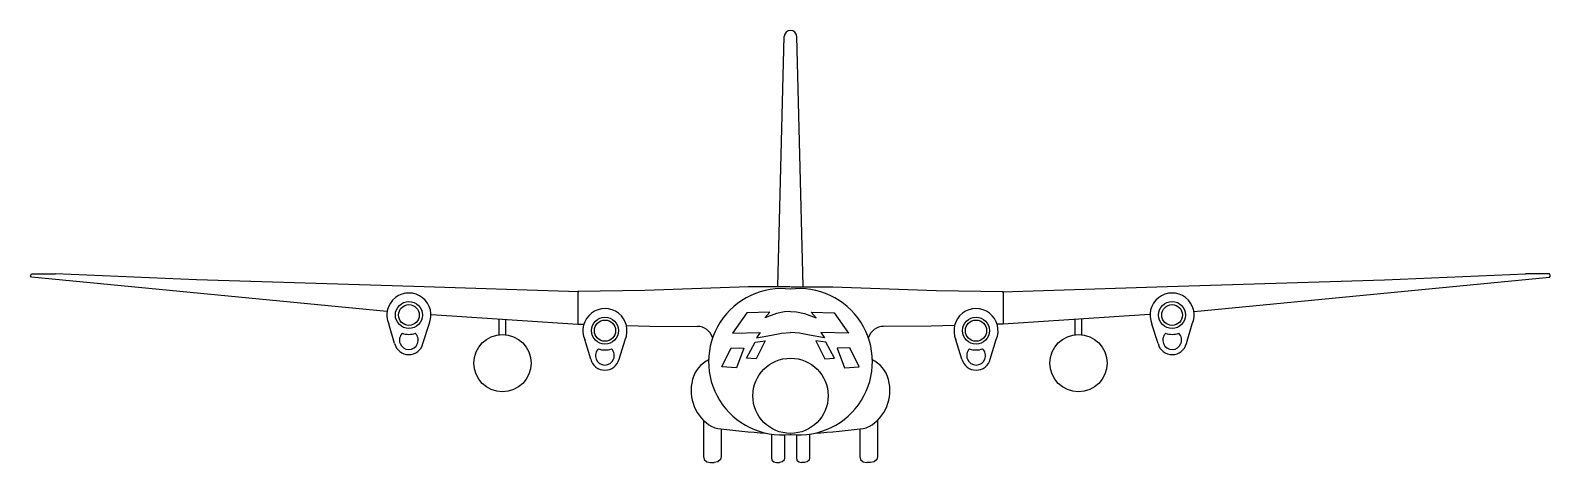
# Model space of a CAD drawing. Header units: millimetres. Extents: x -2569.1 to -2511.9, y 1629.3 to 1645.5.
import ezdxf

# ---------------------------------------------------------------- set-up
doc = ezdxf.new("R2010")
doc.units = ezdxf.units.MM
doc.header["$LTSCALE"] = 10
doc.layers.add('Aeronaves', color=2, linetype='Continuous')

msp = doc.modelspace()

# ---------------------------------------------------------------- linework, layer by layer
at = {"layer": 'Aeronaves'}
for p, q in [((-2540.954, 1635.907), (-2540.715, 1645.305)), ((-2540.002, 1635.907), (-2540.241, 1645.305)), ((-2569.073, 1636.298), (-2569.037, 1636.371)), ((-2569.026, 1636.244), (-2569.073, 1636.298)), ((-2569.037, 1636.371), (-2568.135, 1636.37)), ((-2555.66, 1634.954), (-2569.026, 1636.244)), ((-2562.831, 1636.148), (-2568.135, 1636.37)), ((-2525.298, 1634.954), (-2511.931, 1636.244)), ((-2518.127, 1636.148), (-2512.823, 1636.37)), ((-2511.921, 1636.371), (-2512.823, 1636.37)), ((-2511.931, 1636.244), (-2511.884, 1636.298)), ((-2511.884, 1636.298), (-2511.921, 1636.371)), ((-2554.652, 1635.898), (-2562.831, 1636.148)), ((-2548.44, 1635.697), (-2554.652, 1635.898)), ((-2548.44, 1635.697), (-2554.652, 1635.898)), ((-2545.96, 1635.749), (-2548.475, 1635.712)), ((-2548.475, 1635.712), (-2548.475, 1634.479)), ((-2542.065, 1635.883), (-2545.96, 1635.749)), ((-2540.49, 1635.883), (-2542.065, 1635.883)), ((-2540.467, 1635.883), (-2538.892, 1635.883)), ((-2538.892, 1635.883), (-2534.997, 1635.749)), ((-2534.997, 1635.749), (-2532.482, 1635.712)), ((-2532.517, 1635.697), (-2526.306, 1635.898)), ((-2532.517, 1635.697), (-2526.306, 1635.898)), ((-2532.482, 1635.712), (-2532.482, 1634.479)), ((-2526.306, 1635.898), (-2518.127, 1636.148)), ((-2555.372, 1633.75), (-2555.593, 1634.486)), ((-2554.305, 1633.75), (-2554.077, 1634.48)), ((-2553.982, 1634.845), (-2548.475, 1634.479)), ((-2551.437, 1634.082), (-2551.437, 1634.676)), ((-2551.193, 1634.082), (-2551.193, 1634.66)), ((-2548.475, 1634.479), (-2548.253, 1634.473)), ((-2542.118, 1634.903), (-2542.663, 1634.136)), ((-2541.259, 1634.932), (-2542.118, 1634.903)), ((-2541.446, 1634.723), (-2541.259, 1634.932)), ((-2541.001, 1634.879), (-2541.446, 1634.723)), ((-2540.7, 1634.938), (-2541.001, 1634.879)), ((-2540.482, 1634.954), (-2540.7, 1634.938)), ((-2540.476, 1634.954), (-2540.257, 1634.938)), ((-2540.257, 1634.938), (-2539.956, 1634.879)), ((-2539.956, 1634.879), (-2539.511, 1634.723)), ((-2539.511, 1634.723), (-2539.698, 1634.932)), ((-2539.698, 1634.932), (-2538.84, 1634.903)), ((-2538.84, 1634.903), (-2538.294, 1634.136)), ((-2532.482, 1634.479), (-2532.705, 1634.473)), ((-2526.975, 1634.845), (-2532.482, 1634.479)), ((-2529.765, 1634.082), (-2529.765, 1634.66)), ((-2529.521, 1634.082), (-2529.521, 1634.676)), ((-2526.653, 1633.75), (-2526.88, 1634.48)), ((-2525.586, 1633.75), (-2525.365, 1634.486)), ((-2547.996, 1633.163), (-2548.217, 1633.899)), ((-2546.929, 1633.163), (-2546.701, 1633.894)), ((-2546.651, 1634.43), (-2545.765, 1634.406)), ((-2545.765, 1634.406), (-2543.982, 1634.393)), ((-2542.663, 1634.136), (-2541.619, 1634.169)), ((-2541.619, 1634.169), (-2541.762, 1633.962)), ((-2541.762, 1633.962), (-2541.195, 1634.065)), ((-2541.195, 1634.065), (-2540.814, 1634.144)), ((-2540.814, 1634.144), (-2540.477, 1634.168)), ((-2540.144, 1634.144), (-2540.481, 1634.168)), ((-2539.763, 1634.065), (-2540.144, 1634.144)), ((-2539.195, 1633.962), (-2539.763, 1634.065)), ((-2538.294, 1634.136), (-2539.338, 1634.169)), ((-2539.338, 1634.169), (-2539.195, 1633.962)), ((-2535.193, 1634.406), (-2536.975, 1634.393)), ((-2534.307, 1634.43), (-2535.193, 1634.406)), ((-2534.029, 1633.163), (-2534.256, 1633.894)), ((-2532.962, 1633.163), (-2532.741, 1633.899)), ((-2543.057, 1632.866), (-2542.706, 1633.593)), ((-2542.706, 1633.593), (-2542.236, 1633.572)), ((-2542.236, 1633.572), (-2542.514, 1632.836)), ((-2542.132, 1633.198), (-2541.814, 1633.805)), ((-2541.814, 1633.805), (-2541.433, 1633.849)), ((-2541.433, 1633.849), (-2541.776, 1633.169)), ((-2539.144, 1633.805), (-2539.524, 1633.849)), ((-2539.524, 1633.849), (-2539.181, 1633.169)), ((-2538.826, 1633.198), (-2539.144, 1633.805)), ((-2538.252, 1633.593), (-2538.721, 1633.572)), ((-2538.721, 1633.572), (-2538.443, 1632.836)), ((-2537.901, 1632.866), (-2538.252, 1633.593)), ((-2542.514, 1632.836), (-2543.057, 1632.866)), ((-2541.776, 1633.169), (-2542.132, 1633.198)), ((-2539.181, 1633.169), (-2538.826, 1633.198)), ((-2538.443, 1632.836), (-2537.901, 1632.866)), ((-2543.75, 1630.853), (-2543.75, 1629.497)), ((-2543.091, 1630.511), (-2543.091, 1629.497)), ((-2537.867, 1630.511), (-2537.867, 1629.497)), ((-2537.207, 1630.853), (-2537.207, 1629.497)), ((-2541.198, 1630.34), (-2541.198, 1629.445)), ((-2540.704, 1630.315), (-2540.704, 1629.445)), ((-2540.502, 1630.328), (-2540.455, 1630.328)), ((-2540.254, 1630.315), (-2540.254, 1629.445)), ((-2539.759, 1630.34), (-2539.759, 1629.445)), ((-2543.75, 1629.497), (-2543.726, 1629.387)), ((-2543.726, 1629.387), (-2543.628, 1629.29)), ((-2543.115, 1629.387), (-2543.213, 1629.29)), ((-2543.091, 1629.497), (-2543.115, 1629.387)), ((-2541.198, 1629.445), (-2541.18, 1629.363)), ((-2541.18, 1629.363), (-2541.107, 1629.29)), ((-2540.722, 1629.363), (-2540.796, 1629.29)), ((-2540.704, 1629.445), (-2540.722, 1629.363)), ((-2540.254, 1629.445), (-2540.235, 1629.363)), ((-2540.235, 1629.363), (-2540.162, 1629.29)), ((-2539.777, 1629.363), (-2539.851, 1629.29)), ((-2539.759, 1629.445), (-2539.777, 1629.363)), ((-2537.867, 1629.497), (-2537.842, 1629.387)), ((-2537.842, 1629.387), (-2537.744, 1629.29)), ((-2537.232, 1629.387), (-2537.329, 1629.29)), ((-2537.207, 1629.497), (-2537.232, 1629.387)), ((-2543.628, 1629.29), (-2543.494, 1629.265)), ((-2543.494, 1629.265), (-2543.347, 1629.265)), ((-2543.213, 1629.29), (-2543.347, 1629.265)), ((-2541.107, 1629.29), (-2541.006, 1629.271)), ((-2541.006, 1629.271), (-2540.896, 1629.271)), ((-2540.796, 1629.29), (-2540.896, 1629.271)), ((-2540.162, 1629.29), (-2540.061, 1629.271)), ((-2539.951, 1629.271), (-2540.061, 1629.271)), ((-2539.851, 1629.29), (-2539.951, 1629.271)), ((-2537.744, 1629.29), (-2537.61, 1629.265)), ((-2537.464, 1629.265), (-2537.61, 1629.265)), ((-2537.329, 1629.29), (-2537.464, 1629.265))]:
    msp.add_line(p, q, dxfattribs=at)
for centre, radius in [((-2554.834, 1634.822), 0.509), ((-2554.834, 1634.822), 0.391), ((-2526.124, 1634.822), 0.509), ((-2526.124, 1634.822), 0.391), ((-2547.458, 1634.235), 0.509), ((-2547.458, 1634.235), 0.399), ((-2533.5, 1634.235), 0.509), ((-2533.5, 1634.235), 0.399), ((-2551.315, 1633.012), 1.077), ((-2529.643, 1633.012), 1.077), ((-2540.478, 1631.781), 1.416)]:
    msp.add_circle(centre, radius, dxfattribs=at)
for centre, radius, start, end in [((-2540.479, 1645.305), 0.236, 0, 180), ((-2554.834, 1634.822), 0.83, 335.7248, 203.8673), ((-2540.805, 1633.065), 2.754, 82.9232, 276.3095), ((-2540.152, 1633.065), 2.754, 263.6905, 97.0768), ((-2526.124, 1634.822), 0.83, 336.1327, 204.2752), ((-2547.458, 1634.235), 0.83, 335.7248, 203.8673), ((-2533.5, 1634.235), 0.83, 336.1327, 204.2752), ((-2554.838, 1633.881), 0.354, 133.7124, 45.7684), ((-2554.834, 1634.822), 0.728, 250.0131, 289.4678), ((-2543.986, 1633.783), 0.61, 18.6282, 89.6076), ((-2536.971, 1633.783), 0.61, 90.3924, 161.3718), ((-2526.119, 1633.881), 0.354, 134.2316, 46.2876), ((-2526.124, 1634.822), 0.728, 250.5322, 289.9869), ((-2554.838, 1633.881), 0.549, 193.821, 346.179), ((-2547.462, 1633.295), 0.354, 133.7124, 45.7684), ((-2547.458, 1634.235), 0.728, 250.0131, 289.4678), ((-2533.496, 1633.295), 0.354, 134.2316, 46.2876), ((-2533.5, 1634.235), 0.728, 250.5322, 289.9869), ((-2526.119, 1633.881), 0.549, 193.821, 346.179), ((-2547.462, 1633.295), 0.549, 193.821, 346.179), ((-2543.013, 1632.078), 1.195, 116.3369, 164.783), ((-2537.945, 1632.078), 1.195, 15.217, 63.6631), ((-2533.496, 1633.295), 0.549, 193.821, 346.179), ((-2542.654, 1631.98), 1.567, 164.783, 240.1759), ((-2538.304, 1631.98), 1.567, 299.8241, 15.217), ((-2543.141, 1631.13), 0.587, 240.1759, 262.9542), ((-2539.247, 1662.635), 32.332, 262.9542, 266.1932), ((-2541.71, 1662.635), 32.332, 273.8068, 277.0458), ((-2537.816, 1631.13), 0.587, 277.0458, 299.8241)]:
    msp.add_arc(centre, radius, start, end, dxfattribs=at)

doc.saveas('drawing.dxf')
